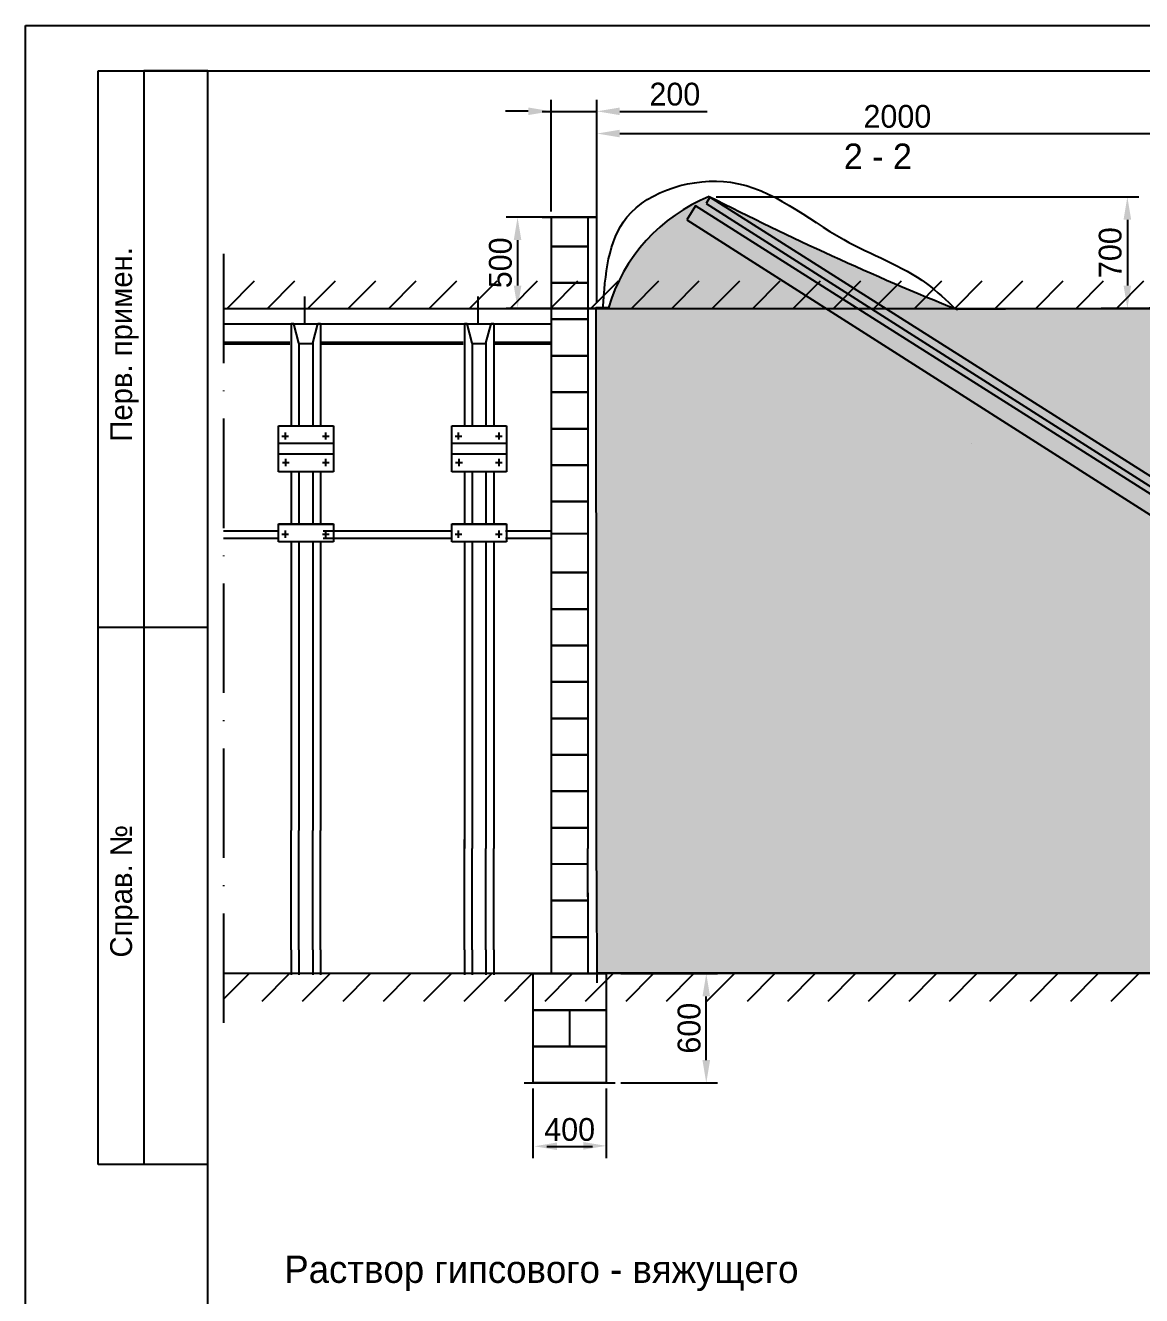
# Model space of a CAD drawing. Header units: millimetres. Extents: x -1985 to 969, y 203 to 500.
# Drawn here: x -1504.3 to -1381.9, y 360.3 to 499.7 of the extents above; entities that cross this region are included whole.
import ezdxf
from ezdxf.enums import TextEntityAlignment as Align

# ---------------------------------------------------------------- set-up
doc = ezdxf.new("R2010")
doc.units = ezdxf.units.MM
doc.header["$PDMODE"] = 1
doc.linetypes.add('ACAD_ISO10W100', pattern=[18, 12, -3, 0, -3])
doc.layers.add('надписи', color=7, linetype='Continuous')
doc.dimstyles.new('ISO-25', dxfattribs={"dimtxt": 2.5, "dimasz": 2.5, "dimexe": 1.25, "dimexo": 0.625, "dimtad": 1, "dimdec": 0, "dimlfac": 50, "dimtxsty": 'Standard', "dimcen": 2.5, "dimadec": 0, "dimazin": 0, "dimtfac": 1, "dimtdec": 0, "dimtmove": 0, "dimatfit": 3, "dimfxl": 0, "dimarcsym": 0})

# ---------------------------------------------------------------- blocks, each defined once
blk = doc.blocks.new('*D99')
at = {"layer": 'Defpoints', "color": 0}
for p in [(-1441.843012142057, 478.6409930187606), (-1450.350856932831, 468.6469590303391), (-1439.637087455263, 468.6469590303391)]:
    blk.add_point(p, dxfattribs=at)
at = {"layer": 'надписи', "color": 0, "lineweight": -2}
for p, q in [((-1442.468012142057, 478.6409930187606), (-1451.600856932831, 478.6409930187606)), ((-1450.350856932831, 476.1409930187606), (-1450.350856932831, 471.1469590303391)), ((-1440.262087455263, 468.6469590303391), (-1451.600856932831, 468.6469590303391))]:
    blk.add_line(p, q, dxfattribs=at)
at = {"layer": 'надписи', "color": 0}
for points in [[(-1450.767523599497, 476.1409930187606), (-1449.934190266164, 476.1409930187606), (-1450.350856932831, 478.6409930187606)], [(-1450.767523599497, 471.1469590303391), (-1449.934190266164, 471.1469590303391), (-1450.350856932831, 468.6469590303391)]]:
    blk.add_solid(points, dxfattribs=at)
at = {"layer": 'надписи', "color": 0, "insert": (-1452.225856932831, 473.6439760245496), "char_height": 2.5, "attachment_point": 5, "rotation": 90}
blk.add_mtext('500', dxfattribs=at)
blk = doc.blocks.new('*D104')
at = {"layer": 'Defpoints', "color": 0}
for p in [(-1439.637087455263, 395.6597405798821), (-1429.647516183325, 395.6597405798821), (-1439.637087455263, 383.6597405798821)]:
    blk.add_point(p, dxfattribs=at)
at = {"layer": 'надписи', "color": 0, "lineweight": -2}
for p, q in [((-1439.012087455263, 395.6597405798821), (-1428.397516183325, 395.6597405798821)), ((-1429.647516183325, 386.1597405798821), (-1429.647516183325, 393.1597405798821)), ((-1439.012087455263, 383.6597405798821), (-1428.397516183325, 383.6597405798821))]:
    blk.add_line(p, q, dxfattribs=at)
at = {"layer": 'надписи', "color": 0}
for points in [[(-1430.064182849992, 393.1597405798821), (-1429.230849516658, 393.1597405798821), (-1429.647516183325, 395.6597405798821)], [(-1430.064182849992, 386.1597405798821), (-1429.230849516658, 386.1597405798821), (-1429.647516183325, 383.6597405798821)]]:
    blk.add_solid(points, dxfattribs=at)
at = {"layer": 'надписи', "color": 0, "insert": (-1431.522516183325, 389.6597405798819), "char_height": 2.5, "attachment_point": 5, "rotation": 90}
blk.add_mtext('600', dxfattribs=at)
blk = doc.blocks.new('*D100')
at = {"layer": 'Defpoints', "color": 0}
for p in [(-1429.186545348415, 480.8777518146535), (-1409.157357393304, 468.6469590303391), (-1383.447237414925, 468.646959030339)]:
    blk.add_point(p, dxfattribs=at)
at = {"layer": 'надписи', "color": 0, "lineweight": -2}
for p, q in [((-1428.561545348415, 480.8777518146535), (-1382.197237414925, 480.8777518146534)), ((-1383.447237414925, 478.3777518146534), (-1383.447237414925, 471.146959030339)), ((-1408.532357393304, 468.6469590303391), (-1382.197237414925, 468.646959030339))]:
    blk.add_line(p, q, dxfattribs=at)
at = {"layer": 'надписи', "color": 0}
for points in [[(-1383.863904081592, 478.3777518146534), (-1383.030570748259, 478.3777518146534), (-1383.447237414925, 480.8777518146534)], [(-1383.863904081592, 471.146959030339), (-1383.030570748259, 471.146959030339), (-1383.447237414925, 468.646959030339)]]:
    blk.add_solid(points, dxfattribs=at)
at = {"layer": 'надписи', "color": 0, "insert": (-1385.322237414925, 474.762355422496), "char_height": 2.5, "attachment_point": 5, "rotation": 90}
blk.add_mtext('700', dxfattribs=at)

msp = doc.modelspace()

# ---------------------------------------------------------------- hatches: boundary and pattern name
at = {"linetype": 'Continuous'}
h = msp.add_hatch(dxfattribs=at)
h.set_pattern_fill('ANSI31', scale=0.988, style=0)
h.set_pattern_definition([(45, (-1654.677562474707, 584.5538132875338), (-2.21812326190408, 2.218123261904081), [])])
h.paths.add_polyline_path([(-1482.619898148321, 471.6637230916035), (-1482.61988789202, 468.6469590303391), (-1310.220593402869, 468.6469590303391), (-1310.220603604865, 471.6477496780407)])
h.paths.add_polyline_path([(-1482.619639765848, 395.6637230676635), (-1482.619629509547, 392.6469590303392), (-1310.220335020396, 392.6469590303391), (-1310.220345222392, 395.6477496541004)])
at = {"layer": 'надписи'}
h = msp.add_hatch(color=254, dxfattribs=at)
h.set_gradient(color1=(133, 127, 122), color2=(173, 173, 173), rotation=90.00000000000003, centered=1, tint=0.9399999976158142, name='INVCURVED')
edge = h.paths.add_edge_path()
edge.add_line((-1441.692726650632, 409.3925226869707), (-1375.804630554715, 409.3925226869707))
edge.add_line((-1375.804630554715, 409.3925226869707), (-1375.804630554715, 423.4279912023962))
edge.add_line((-1375.804630554715, 423.4279912023962), (-1375.771450939983, 465.006210177788))
edge.add_line((-1375.771450939983, 465.006210177788), (-1375.771450939983, 468.7062102928458))
edge.add_line((-1375.771450939983, 468.7062102928458), (-1402.092739262539, 468.5086105895716))
edge.add_arc((-1275.017927965096, 782.8692698962232), 339.0731953221801, 242.9315340729857, 247.98983807991442, ccw=False)
edge.add_arc((-1422.120908850836, 463.2924653323663), 19.05472128137416, 112.1814357869248, 163.4940046327766)
edge.add_line((-1440.390385269545, 468.7062102928458), (-1441.765385269545, 468.7062102928458))
edge.add_line((-1441.765385269545, 468.7062102928458), (-1441.737967392699, 423.7643704511097))
edge.add_line((-1441.737967392699, 423.7643704511098), (-1441.692726650632, 409.3925226869707))
h.paths.add_polyline_path([(-1375.7963403551, 404.5044985342921), (-1441.677339774599, 404.5044985342921), (-1441.649710541907, 395.7273850751835), (-1375.771450939983, 395.7273850751835)])
h = msp.add_hatch(color=254, dxfattribs=at)
h.paths.add_polyline_path([(-1375.771450939983, 465.006210177788), (-1375.771450939983, 468.6469590303391), (-1383.664021313684, 468.6469590303391), (-1402.092739262539, 468.5086105895716, -0.0002718136340611654), (-1402.434454130649, 468.6469590303391), (-1409.991378514912, 468.6469590303391), (-1375.785846731644, 446.9664775631664)])
h.paths.add_polyline_path([(-1431.766635852487, 478.3647155199415), (-1430.815567256906, 479.9039002475008), (-1413.055368473082, 468.6469590303391), (-1411.599421777594, 468.6469590303391), (-1429.6668068964, 480.1597608359372), (-1429.222695283343, 480.8899303341948, -7.629252182379737e-05), (-1429.314843162698, 480.9370030771607, 0.2285635979093463), (-1440.407838619095, 468.6469590303391), (-1416.51627975166, 468.6469590303391)])
h.paths.add_polyline_path([(-1429.222695283343, 480.8899303341946), (-1429.246221707568, 480.8512502437237), (-1409.991378514912, 468.6469590303391), (-1402.43445413065, 468.6469590303391, -0.02172632627117979)])
for color, points in [(190, [(-1429.6668068964, 480.1597608359372), (-1362.935295347443, 437.6374665692676), (-1362.398848774217, 438.481400852298), (-1429.246221707568, 480.8512502437235)]), (161, [(-1431.766635852487, 478.3647155199415), (-1365.045492484653, 435.8489985314496), (-1363.968194323556, 437.5340508560752), (-1430.815567256906, 479.9039002475008)]), (254, [(-1375.771450939983, 395.7273850751834), (-1375.796340355101, 404.5044985343484), (-1375.804630554715, 409.3925226869679), (-1375.804630554715, 423.4279912023962), (-1375.789255322285, 442.695085950516), (-1416.51627975166, 468.6469590303391), (-1441.765349121853, 468.6469590303391), (-1441.737967392699, 423.7643704511238), (-1441.737967392699, 411.356867759822), (-1441.737967392699, 409.3925226869659), (-1441.677339774599, 404.5044985343021), (-1441.649710541907, 395.7273850751835)])]:
    msp.add_hatch(color=color, dxfattribs=at).paths.add_polyline_path(points)

# ---------------------------------------------------------------- linework, layer by layer
at = {"color": 7}
for p, q in [((-1504.348057417965, 202.6970003346225), (-1504.348057417965, 499.6970003346225)), ((-1504.348057417965, 499.6970003346225), (-1084.348057417965, 499.6970003346225)), ((-1496.348057417965, 374.6970003346225), (-1496.348057417965, 494.6970003346225)), ((-1496.348057417965, 494.6970003346225), (-1484.348057417965, 494.6970003346225)), ((-1491.348057417965, 494.6970003346225), (-1491.348057417965, 374.6970003346225)), ((-1484.348057417965, 494.6970003346225), (-1491.348057417965, 494.6970003346225)), ((-1484.348057417965, 207.6970003346225), (-1484.348057417965, 494.6970003346225)), ((-1484.348057417965, 494.6970003346225), (-1089.348057417965, 494.6970003346225)), ((-1484.348057417965, 433.6426976709301), (-1496.348057417965, 433.6426976709301)), ((-1484.348057417965, 374.6970003346225), (-1496.348057417965, 374.6970003346225))]:
    msp.add_line(p, q, dxfattribs=at)
at = {"color": 12, "linetype": 'ACAD_ISO10W100'}
msp.add_line((-1482.619908290629, 474.6469571279301), (-1482.619619310245, 389.6469609188298), dxfattribs=at)
at = {"color": 7, "linetype": 'Continuous'}
for p, q in [((-1473.684787185363, 466.9469589060025), (-1473.684498204979, 469.9469588920842)), ((-1454.684787185363, 466.9469589060025), (-1454.684498204979, 469.9469588920842)), ((-1482.619887892019, 468.6469590303391), (-1310.220593402869, 468.6469590303391)), ((-1482.619882112411, 466.9469589060025), (-1473.684787185363, 466.9469589060025)), ((-1482.619882112411, 466.9469589060025), (-1481.220587623261, 466.9469589060025)), ((-1475.176332740433, 466.9371904746063), (-1475.176332740433, 462.446959030339)), ((-1474.89236441365, 466.9371904746063), (-1475.176332740433, 466.9371904746063)), ((-1474.334758513557, 464.8290896645256), (-1474.89236441365, 466.9371904746063)), ((-1474.684787185363, 466.9469589060025), (-1454.684787185363, 466.9469589060025)), ((-1473.684787185363, 466.9469589060025), (-1462.220587623261, 466.9469589060025)), ((-1472.818240466564, 464.8290896645256), (-1472.260634566471, 466.9371904746063)), ((-1471.956332740433, 466.9371904746063), (-1472.260634566471, 466.9371904746063)), ((-1471.956332740433, 466.9371904746063), (-1471.956332740433, 462.446959030339)), ((-1456.176332740433, 466.9371904746063), (-1456.176332740433, 462.446959030339)), ((-1455.89236441365, 466.9371904746063), (-1456.176332740433, 466.9371904746063)), ((-1455.334758513557, 464.8290896645256), (-1455.89236441365, 466.9371904746063)), ((-1455.684787185363, 466.9469589060025), (-1446.637087455263, 466.9469589060025)), ((-1454.684787185363, 466.9469589060025), (-1446.637087455263, 466.9469589060025)), ((-1453.818240466564, 464.8290896645256), (-1453.260634566471, 466.9371904746063)), ((-1452.956332740433, 466.9371904746063), (-1453.260634566471, 466.9371904746063)), ((-1452.956332740433, 466.9371904746063), (-1452.956332740433, 462.446959030339)), ((-1482.619875312872, 464.9469589152814), (-1475.334979838952, 464.9469589152814)), ((-1482.619875312872, 464.9469589152814), (-1481.220580823722, 464.9469589152814)), ((-1482.619874632918, 464.7469589162092), (-1475.334979838952, 464.7469589162092)), ((-1482.619874632919, 464.7469589162091), (-1481.220580143768, 464.7469589162091)), ((-1474.332353089022, 464.8371904746064), (-1474.332353089022, 462.446959030339)), ((-1472.816634399449, 464.8371904746064), (-1472.816634399449, 462.446959030339)), ((-1472.034979838952, 464.9469589152814), (-1462.220580823722, 464.9469589152814)), ((-1472.034979838952, 464.7469589162092), (-1462.220580143768, 464.7469589162091)), ((-1471.956332740433, 464.9469589152815), (-1456.334979838952, 464.9469589152814)), ((-1471.956332740433, 464.7469589162092), (-1456.334979838952, 464.7469589162092)), ((-1455.332353089022, 464.8371904746064), (-1455.332353089022, 462.446959030339)), ((-1453.816634399449, 464.8371904746064), (-1453.816634399449, 462.446959030339)), ((-1453.034979838952, 464.9469589152814), (-1446.637087455263, 464.9469589152814)), ((-1453.034979838952, 464.7469589162092), (-1446.637087455263, 464.7469589162092)), ((-1452.956332740433, 464.9469589152815), (-1446.637087455263, 464.9469589152814)), ((-1452.956332740433, 464.7469589162092), (-1446.637087455263, 464.7469589162092)), ((-1475.176332740433, 462.446959030339), (-1475.176332740433, 455.7673882739092)), ((-1474.332353089022, 462.446959030339), (-1474.332353089022, 455.7673882739092)), ((-1472.816634399449, 462.446959030339), (-1472.816634399449, 455.7673882739092)), ((-1471.956332740433, 462.446959030339), (-1471.956332740433, 455.7673882739092)), ((-1456.176332740433, 462.446959030339), (-1456.176332740433, 455.7673882739092)), ((-1455.332353089022, 462.446959030339), (-1455.332353089022, 455.7673882739092)), ((-1453.816634399449, 462.446959030339), (-1453.816634399449, 455.7673882739092)), ((-1452.956332740433, 462.446959030339), (-1452.956332740433, 455.7673882739092)), ((-1476.576332740433, 450.7273882739092), (-1476.576332740433, 455.7673882739092)), ((-1476.576332740433, 455.7673882739092), (-1470.556332740433, 455.7673882739092)), ((-1470.556332740433, 455.7673882739092), (-1470.556332740433, 450.7273882739092)), ((-1457.576332740433, 450.7273882739092), (-1457.576332740433, 455.7673882739092)), ((-1457.576332740433, 455.7673882739092), (-1451.556332740433, 455.7673882739092)), ((-1451.556332740433, 455.7673882739092), (-1451.556332740433, 450.7273882739092)), ((-1476.21336268124, 454.6438882986234), (-1475.471846270772, 454.6438882986234)), ((-1475.858724397973, 455.0377235807459), (-1475.858724397973, 454.2500530165011)), ((-1471.764264218433, 454.6438882986234), (-1471.022747807965, 454.6438882986234)), ((-1471.409625935165, 455.0377235807459), (-1471.409625935165, 454.2500530165011)), ((-1457.21336268124, 454.6438882986234), (-1456.471846270772, 454.6438882986234)), ((-1456.858724397973, 455.0377235807459), (-1456.858724397973, 454.2500530165011)), ((-1452.764264218433, 454.6438882986234), (-1452.022747807965, 454.6438882986234)), ((-1452.409625935165, 455.0377235807459), (-1452.409625935165, 454.2500530165011)), ((-1470.556332740433, 453.8073882739093), (-1476.576332740433, 453.8073882739093)), ((-1476.576332740433, 453.8073882739093), (-1476.576332740433, 453.8073882739093)), ((-1451.556332740433, 453.8073882739093), (-1457.576332740433, 453.8073882739093)), ((-1457.576332740433, 453.8073882739093), (-1457.576332740433, 453.8073882739093)), ((-1400.576332740433, 453.8073882739093), (-1400.576332740433, 453.8073882739093)), ((-1476.576332740433, 452.6873882739093), (-1470.556332740433, 452.6873882739093)), ((-1476.576332740433, 450.7273882739092), (-1476.576332740433, 452.6873882739093)), ((-1476.148882993373, 451.7295072109174), (-1475.407366582906, 451.7295072109174)), ((-1475.794244710106, 452.1233424930398), (-1475.794244710106, 451.3356719287949)), ((-1471.764264218433, 451.7295072109174), (-1471.022747807965, 451.7295072109174)), ((-1471.409625935165, 452.1233424930398), (-1471.409625935165, 451.3356719287949)), ((-1470.556332740433, 452.6873882739093), (-1470.556332740433, 450.7273882739092)), ((-1457.576332740433, 452.6873882739093), (-1451.556332740433, 452.6873882739093)), ((-1457.576332740433, 450.7273882739092), (-1457.576332740433, 452.6873882739093)), ((-1457.148882993373, 451.7295072109174), (-1456.407366582906, 451.7295072109174)), ((-1456.794244710106, 452.1233424930398), (-1456.794244710106, 451.3356719287949)), ((-1452.764264218433, 451.7295072109174), (-1452.022747807965, 451.7295072109174)), ((-1452.409625935165, 452.1233424930398), (-1452.409625935165, 451.3356719287949)), ((-1451.556332740433, 452.6873882739093), (-1451.556332740433, 450.7273882739092)), ((-1470.556332740433, 450.7273882739092), (-1476.576332740433, 450.7273882739092)), ((-1476.576332740433, 450.7273882739092), (-1476.576332740433, 450.7273882739092)), ((-1475.176332740433, 450.7273882739094), (-1475.176332740433, 444.9883340795317)), ((-1474.332353089022, 450.7273882739094), (-1474.332353089022, 444.9883340795317)), ((-1472.816634399449, 450.7273882739094), (-1472.816634399449, 444.9883340795317)), ((-1471.956332740433, 450.7273882739094), (-1471.956332740433, 444.9883340795317)), ((-1451.556332740433, 450.7273882739092), (-1457.576332740433, 450.7273882739092)), ((-1457.576332740433, 450.7273882739092), (-1457.576332740433, 450.7273882739092)), ((-1456.176332740433, 450.7273882739094), (-1456.176332740433, 444.9883340795317)), ((-1455.332353089022, 450.7273882739094), (-1455.332353089022, 444.9883340795317)), ((-1453.816634399449, 450.7273882739094), (-1453.816634399449, 444.9883340795317)), ((-1452.956332740433, 450.7273882739094), (-1452.956332740433, 444.9883340795317)), ((-1476.576332740433, 444.9883340795317), (-1470.556332740433, 444.9883340795317)), ((-1476.576332740433, 443.0283340795316), (-1476.576332740433, 444.9883340795317)), ((-1476.576332740433, 444.9873882739092), (-1470.556332740433, 444.9873882739092)), ((-1476.576332740433, 443.0273882739093), (-1476.576332740433, 444.9873882739092)), ((-1470.556332740433, 444.9883340795317), (-1470.556332740433, 443.0283340795316)), ((-1470.556332740433, 444.9873882739092), (-1470.556332740433, 443.0273882739093)), ((-1457.576332740433, 444.9883340795317), (-1451.556332740433, 444.9883340795317)), ((-1457.576332740433, 443.0283340795316), (-1457.576332740433, 444.9883340795317)), ((-1457.576332740433, 444.9873882739092), (-1451.556332740433, 444.9873882739092)), ((-1457.576332740433, 443.0273882739093), (-1457.576332740433, 444.9873882739092)), ((-1451.556332740433, 444.9883340795317), (-1451.556332740433, 443.0283340795316)), ((-1451.556332740433, 444.9873882739092), (-1451.556332740433, 443.0273882739093)), ((-1482.619804937647, 444.2469590113175), (-1476.686973803604, 444.2469590113175)), ((-1482.619804937647, 444.2469590113174), (-1481.220510448496, 444.2469590113174)), ((-1482.619802217831, 443.4469590150289), (-1476.686973803604, 443.4469590150289)), ((-1482.619802217831, 443.4469590150289), (-1481.220507728681, 443.4469590150289)), ((-1476.21336268124, 443.8648341042459), (-1475.471846270772, 443.8648341042459)), ((-1475.858724397973, 444.2586693863683), (-1475.858724397973, 443.4709988221234)), ((-1471.764264218433, 443.8648341042459), (-1471.022747807965, 443.8648341042459)), ((-1471.686973803604, 444.2469590113175), (-1457.686973803604, 444.2469590113175)), ((-1471.686973803604, 443.4469590150289), (-1457.686973803604, 443.4469590150289)), ((-1471.409625935165, 444.2586693863683), (-1471.409625935165, 443.4709988221234)), ((-1470.686973803604, 444.2469590113175), (-1462.220510448496, 444.2469590113174)), ((-1470.686973803604, 443.4469590150289), (-1462.220507728681, 443.4469590150289)), ((-1457.21336268124, 443.8648341042459), (-1456.471846270772, 443.8648341042459)), ((-1456.858724397973, 444.2586693863683), (-1456.858724397973, 443.4709988221234)), ((-1452.764264218433, 443.8648341042459), (-1452.022747807965, 443.8648341042459)), ((-1452.409625935165, 444.2586693863683), (-1452.409625935165, 443.4709988221234)), ((-1451.686973803604, 444.2469590113175), (-1446.637087455263, 444.2469590113174)), ((-1451.686973803604, 443.4469590150289), (-1446.637087455263, 443.4469590150289)), ((-1451.556332740433, 444.2469590113175), (-1446.637087455263, 444.2469590113175)), ((-1451.556332740433, 443.4469590150289), (-1446.637087455263, 443.4469590150289)), ((-1470.556332740433, 443.0283340795316), (-1476.576332740433, 443.0283340795316)), ((-1470.556332740433, 443.0273882739093), (-1476.576332740433, 443.0273882739093)), ((-1475.176332740433, 443.0283340795316), (-1475.176332740433, 411.3567707329698)), ((-1474.332353089022, 443.0283340795316), (-1474.332353089022, 411.356773602306)), ((-1472.816634399449, 443.0283340795316), (-1472.816634399449, 411.3567787553999)), ((-1471.956332740433, 443.0283340795316), (-1471.956332740433, 411.3567816802272)), ((-1451.556332740433, 443.0283340795316), (-1457.576332740433, 443.0283340795316)), ((-1451.556332740433, 443.0273882739093), (-1457.576332740433, 443.0273882739093)), ((-1456.176332740433, 443.0283340795316), (-1456.176332740433, 411.356835328588)), ((-1455.332353089022, 443.0283340795316), (-1455.332353089022, 411.3568381979242)), ((-1453.816634399449, 443.0283340795316), (-1453.816634399449, 411.3568433510181)), ((-1452.956332740433, 443.0283340795316), (-1452.956332740433, 411.3568462758454)), ((-1475.176332740433, 398.2500719294512), (-1475.176332740433, 395.5344230077253)), ((-1474.332353089022, 398.2500747987874), (-1474.332353089022, 395.5344230077253)), ((-1472.816634399449, 398.2500799518814), (-1472.816634399449, 395.5344230077253)), ((-1471.956332740433, 398.2500828767086), (-1471.956332740433, 395.5344230077253)), ((-1456.176332740433, 398.2501365250694), (-1456.176332740433, 395.5344230077253)), ((-1455.332353089022, 398.2501393944056), (-1455.332353089022, 395.5344230077253)), ((-1453.816634399449, 398.2501445474996), (-1453.816634399449, 395.5344230077253)), ((-1452.956332740433, 398.2501474723268), (-1452.956332740433, 395.5344230077253)), ((-1310.220345222392, 395.6477496541006), (-1482.619639765849, 395.6637230676636))]:
    msp.add_line(p, q, dxfattribs=at)
for points in [[(-1474.346390344389, 464.8075591756058), (-1472.833224930177, 464.8075591756058)], [(-1455.346390344389, 464.8075591756058), (-1453.833224930177, 464.8075591756058)]]:
    msp.add_lwpolyline(points, dxfattribs=at)
at = {"layer": 'надписи', "color": 244}
for p, q in [((-1446.676326267548, 479.286734247481), (-1446.676326267548, 491.5154899801055)), ((-1441.637087455264, 479.2861783259407), (-1441.637087455264, 491.5154899801055)), ((-1449.179940715608, 490.2742333388335), (-1451.679940715608, 490.2742333388335)), ((-1447.637087455263, 490.2654899801055), (-1441.637087455264, 490.2654899801055)), ((-1439.137087455264, 490.2654899801055), (-1429.55375412193, 490.2654899801055)), ((-1448.692129905818, 383.0356671157827), (-1448.692129905818, 375.4120623992058)), ((-1440.627039060665, 383.0347405798821), (-1440.627039060665, 375.4120623992058)), ((-1442.137087455263, 376.6620623992058), (-1447.137087455263, 376.6620623992058))]:
    msp.add_line(p, q, dxfattribs=at)
at = {"layer": 'надписи', "color": 1}
msp.add_line((-1441.637087455264, 469.2719590303391), (-1441.637087455264, 489.0792380980647), dxfattribs=at)
at = {"layer": 'надписи'}
for p, q in [((-1439.137087455264, 487.8292380980647), (-1378.227280396396, 487.8292380980647)), ((-1447.637087455263, 478.661734247481), (-1441.637087455264, 478.6611783259407)), ((-1446.637087455263, 447.4469590150289), (-1442.637087455263, 447.4469590150289)), ((-1446.637087455263, 443.4469590150289), (-1446.637087455263, 447.4469590150289)), ((-1442.637087455263, 447.4469590150289), (-1442.637087455263, 443.4469590150289)), ((-1446.637087455263, 443.9431059717626), (-1442.637087455263, 443.9431059717626)), ((-1446.637087455263, 439.6606671157827), (-1446.637087455263, 443.6606671157827)), ((-1442.637087455263, 443.6606671157827), (-1442.637087455263, 439.6606671157827)), ((-1442.637087455263, 439.6606671157827), (-1446.637087455263, 439.6606671157827)), ((-1441.737967392699, 423.7643704511238), (-1441.737967392699, 411.356867759822)), ((-1475.176332740433, 398.2500719294512), (-1475.176332740433, 411.3567707329698)), ((-1474.332353089022, 398.2500747987874), (-1474.332353089022, 411.356773602306)), ((-1472.816634399449, 398.2500799518814), (-1472.816634399449, 411.3567787553999)), ((-1471.956332740433, 398.2500828767086), (-1471.956332740433, 411.3567816802272)), ((-1456.176332740433, 411.356835328588), (-1456.176332740433, 409.3925226869707)), ((-1455.332353089022, 411.3568381979242), (-1455.332353089022, 409.3925226869707)), ((-1453.816634399449, 411.3568433510181), (-1453.816634399449, 409.3925226869707)), ((-1452.956332740433, 411.3568462758454), (-1452.956332740433, 409.3925226869707)), ((-1446.637087455263, 411.6606671157827), (-1442.637087455263, 411.6606671157827)), ((-1446.637087455263, 409.3925226869707), (-1446.637087455263, 411.6606671157827)), ((-1442.637087455263, 411.6606671157827), (-1442.637087455263, 409.3925226869707)), ((-1441.737967392699, 411.356867759822), (-1441.737967392699, 409.3925226869707)), ((-1456.176332740433, 404.5044985342921), (-1456.176332740433, 410.3746790077793)), ((-1455.332353089022, 404.5044985342921), (-1455.332353089022, 409.3925226869707)), ((-1453.816634399449, 404.5044985342921), (-1453.816634399449, 409.3925226869707)), ((-1452.956332740433, 404.5044985342921), (-1452.956332740433, 409.3925226869707)), ((-1446.637087455263, 404.5044985342921), (-1446.637087455263, 409.3925226869707)), ((-1442.637087455263, 404.0820336568365), (-1442.637087455263, 409.3925226869707)), ((-1441.737967392699, 409.3925226869707), (-1441.677339774599, 404.5044985342921)), ((-1446.637087455263, 407.7173855839937), (-1442.637087455263, 407.7173855839937)), ((-1456.176332740433, 398.2501365250694), (-1456.176332740433, 404.5044985342921)), ((-1455.332353089022, 398.2501393944056), (-1455.332353089022, 404.5044985342921)), ((-1453.816634399449, 398.2501445474996), (-1453.816634399449, 404.5044985342921)), ((-1452.956332740433, 398.2501474723268), (-1452.956332740433, 404.5044985342921)), ((-1446.637087455263, 403.6595687793809), (-1446.637087455263, 404.5044985342921)), ((-1442.637087455263, 404.5044985342921), (-1442.637087455263, 403.6595687793809)), ((-1442.637087455263, 403.6595687793809), (-1446.637087455263, 403.6595687793809)), ((-1449.637087455263, 383.6606671157827), (-1439.637087455263, 383.6597405798821))]:
    msp.add_line(p, q, dxfattribs=at)
at = {"layer": 'надписи', "color": 7}
for p, q in [((-1441.637087455264, 478.6611783259407), (-1442.637087455263, 478.6611783259407)), ((-1442.637087455263, 404.5044985342921), (-1442.637087455263, 395.6681338126768)), ((-1442.637087455263, 395.6681338126768), (-1441.649710541907, 395.7273850751835)), ((-1441.649710541907, 395.7273850751835), (-1441.649710541907, 394.6314526478609))]:
    msp.add_line(p, q, dxfattribs=at)
msp.add_lwpolyline([(-1429.6668068964, 480.1597608359372), (-1362.935295347443, 437.6374665692676), (-1362.398848774217, 438.481400852298), (-1429.246221707568, 480.8512502437235)], close=True, dxfattribs=at)
at = {"layer": 'надписи'}
msp.add_lwpolyline([(-1431.766635852487, 478.3647155199415), (-1365.045492484653, 435.8489985314496), (-1363.968194323556, 437.5340508560752), (-1430.815567256906, 479.9039002475008)], close=True, dxfattribs=at)
for points in [[(-1446.637087455263, 478.661641593891), (-1442.637087455263, 478.6612709795307), (-1442.637087455263, 475.4469590150289), (-1446.637087455263, 475.4469590150289), (-1446.637087455263, 478.661641593891)], [(-1446.637087455263, 475.4469590150289), (-1442.637087455263, 475.4469590150289), (-1442.637087455263, 471.4469590150289), (-1446.637087455263, 471.4469590150289), (-1446.637087455263, 475.4469590150289)], [(-1446.637087455263, 471.4469590150289), (-1442.637087455263, 471.4469590150289), (-1442.637087455263, 467.4469590150289), (-1446.637087455263, 467.4469590150289), (-1446.637087455263, 471.4469590150289)], [(-1440.390385269545, 468.7062102928458), (-1441.765385269545, 468.7062102928458), (-1441.737967392699, 423.7643704511238)], [(-1375.804630554715, 409.3925226869707), (-1375.804630554715, 423.4279912023962), (-1375.771450939983, 465.006210177788), (-1375.771450939983, 468.7062102928458), (-1402.092739262539, 468.5086105895716)], [(-1446.637087455263, 467.4469590150289), (-1442.637087455263, 467.4469590150289), (-1442.637087455263, 463.4469590150289), (-1446.637087455263, 463.4469590150289), (-1446.637087455263, 467.4469590150289)], [(-1446.637087455263, 463.4469590150289), (-1442.637087455263, 463.4469590150289), (-1442.637087455263, 459.4469590150289), (-1446.637087455263, 459.4469590150289), (-1446.637087455263, 463.4469590150289)], [(-1446.637087455263, 459.4469590150289), (-1442.637087455263, 459.4469590150289), (-1442.637087455263, 455.4469590150289), (-1446.637087455263, 455.4469590150289), (-1446.637087455263, 459.4469590150289)], [(-1446.637087455263, 455.4469590150289), (-1442.637087455263, 455.4469590150289), (-1442.637087455263, 451.4469590150289), (-1446.637087455263, 451.4469590150289), (-1446.637087455263, 455.4469590150289)], [(-1446.637087455263, 451.4469590150289), (-1442.637087455263, 451.4469590150289), (-1442.637087455263, 447.4469590150289), (-1446.637087455263, 447.4469590150289), (-1446.637087455263, 451.4469590150289)], [(-1446.637087455263, 439.6606671157827), (-1442.637087455263, 439.6606671157827), (-1442.637087455263, 435.6606671157827), (-1446.637087455263, 435.6606671157827), (-1446.637087455263, 439.6606671157827)], [(-1446.637087455263, 435.6606671157827), (-1442.637087455263, 435.6606671157827), (-1442.637087455263, 431.6606671157827), (-1446.637087455263, 431.6606671157827), (-1446.637087455263, 435.6606671157827)], [(-1446.637087455263, 427.6606671157827), (-1442.637087455263, 427.6606671157827), (-1442.637087455263, 423.6606671157827), (-1446.637087455263, 423.6606671157827), (-1446.637087455263, 427.6606671157827)], [(-1446.637087455263, 423.6606671157827), (-1442.637087455263, 423.6606671157827), (-1442.637087455263, 419.6606671157827), (-1446.637087455263, 419.6606671157827), (-1446.637087455263, 423.6606671157827)], [(-1446.637087455263, 419.6606671157827), (-1442.637087455263, 419.6606671157827), (-1442.637087455263, 415.6606671157827), (-1446.637087455263, 415.6606671157827), (-1446.637087455263, 419.6606671157827)], [(-1446.637087455263, 415.6606671157827), (-1442.637087455263, 415.6606671157827), (-1442.637087455263, 411.6606671157827), (-1446.637087455263, 411.6606671157827), (-1446.637087455263, 415.6606671157827)], [(-1441.677339774599, 404.5044985342921), (-1441.649710541907, 395.7273850751835), (-1375.771450939983, 395.7273850751835), (-1375.796340355101, 404.5044985342921)], [(-1446.637087455263, 403.6595687793809), (-1442.637087455263, 403.6595687793809), (-1442.637087455263, 399.6595687793809), (-1446.637087455263, 399.6595687793809), (-1446.637087455263, 403.6595687793809)], [(-1446.637087455263, 399.6595687793809), (-1442.637087455263, 399.6595687793809), (-1442.637087455263, 395.6595687793809), (-1446.637087455263, 395.6595687793809), (-1446.637087455263, 399.6595687793809)], [(-1448.637087455263, 395.6606671157827), (-1440.637087455263, 395.6606671157827), (-1440.637087455263, 391.6606671157827), (-1448.637087455263, 391.6606671157827), (-1448.637087455263, 395.6606671157827)], [(-1448.637087455263, 391.6606671157827), (-1440.637087455263, 391.6606671157827), (-1440.637087455263, 387.6606671157827), (-1448.637087455263, 387.6606671157827), (-1448.637087455263, 391.6606671157827)], [(-1448.637087455263, 391.6606671157827), (-1444.637087455263, 391.6606671157827), (-1444.637087455263, 387.6606671157827), (-1448.637087455263, 387.6606671157827), (-1448.637087455263, 391.6606671157827)], [(-1448.637087455263, 387.6606671157827), (-1440.637087455263, 387.6606671157827), (-1440.637087455263, 383.6606671157827), (-1448.637087455263, 383.6606671157827), (-1448.637087455263, 387.6606671157827)]]:
    msp.add_lwpolyline(points, dxfattribs=at)
at = {"layer": 'надписи', "color": 7}
msp.add_lwpolyline([(-1446.637087455263, 431.6606671157827), (-1442.637087455263, 431.6606671157827), (-1442.637087455263, 427.6606671157827), (-1446.637087455263, 427.6606671157827), (-1446.637087455263, 431.6606671157827)], dxfattribs=at)
at = {"layer": 'надписи'}
msp.add_arc((-1422.120908850837, 463.2924653323652), 19.0547212813741, 112.1814357869201, 163.4940046327729, dxfattribs=at)
at = {"layer": 'надписи', "color": 7}
msp.add_arc((-1275.017927965092, 782.8692698962207), 339.0731953221797, 242.9315340729849, 247.9898380799138, dxfattribs=at)
at = {"layer": 'надписи', "color": 7, "start_tangent": (0.2678738673730457, 0.9634539901721348)}
msp.add_spline([(-1440.990858366605, 468.6158650214516), (-1438.347970878919, 478.6494854572989), (-1426.983573728076, 482.4781046079756), (-1414.569792433942, 476.1975625286555), (-1405.474225592962, 471.3622170777039), (-1402.272615097531, 468.5498552410613)], degree=3, dxfattribs=at)
at = {"layer": 'надписи', "color": 244}
for points in [[(-1449.179940715608, 490.6909000055002), (-1449.179940715608, 489.8575666721669), (-1446.679940715608, 490.2742333388335)], [(-1439.137087455264, 490.6821566467722), (-1439.137087455264, 489.8488233134388), (-1441.637087455264, 490.2654899801055)], [(-1390.32778091508, 466.4820062522501), (-1391.160542770774, 466.5128629556776), (-1390.836731953209, 463.9991490368834)], [(-1446.012147798109, 377.1237067094041), (-1446.012147798109, 376.2903733760707), (-1448.512147798109, 376.7070400427374)], [(-1443.127039060665, 377.1686843529366), (-1443.127039060665, 376.3353510196033), (-1440.627039060665, 376.7520176862699)]]:
    msp.add_solid(points, dxfattribs=at)
at = {"layer": 'надписи'}
msp.add_solid([(-1439.137087455264, 488.2459047647314), (-1439.137087455264, 487.412571431398), (-1441.637087455264, 487.8292380980647)], dxfattribs=at)

# ---------------------------------------------------------------- texts
msp.add_text('2 - 2', height=2.794167786801654).set_placement((-1414.559814659434, 483.9399675279232))
at = {"color": 7}
for s, p in [('Перв. примен.', (-1492.648057417965, 464.6970003346225)), ('Справ. №', (-1492.648057417965, 404.6970003346225))]:
    msp.add_text(s, height=2.4, rotation=90, dxfattribs=at).set_placement(p, align=Align.CENTER)
at = {"layer": 'надписи', "color": 244, "char_height": 2.5, "attachment_point": 5}
for s, insert in [('200', (-1433.095420788597, 492.1404899801055)), ('400', (-1444.637087455263, 378.5370623992058))]:
    msp.add_mtext(s, dxfattribs=dict(at, insert=insert))
at = {"layer": 'надписи', "insert": (-1408.68218392583, 489.7042380980647), "char_height": 2.5, "attachment_point": 5}
msp.add_mtext('2000', dxfattribs=at)
at = {"layer": 'надписи', "insert": (-1447.735960486439, 364.7166947564579), "char_height": 3, "width": 72.46119416947352, "attachment_point": 2}
msp.add_mtext('{\\C152;Раствор гипсового - вяжущего}', dxfattribs=at)

# ---------------------------------------------------------------- dimensions: what is measured, and where the dimension line sits
at = {"layer": 'надписи', "color": 244}
dim = msp.add_linear_dim(base=(-1383.447237414925, 468.646959030339), p1=(-1429.186545348415, 480.8777518146535), p2=(-1409.157357393304, 468.6469590303391), angle=90, text='700', dimstyle='ISO-25', dxfattribs=at)
dim.commit()
dim.dimension.update_dxf_attribs({"geometry": '*D100', "text_midpoint": (-1385.322237414925, 474.762355422496)})
for base, p1, p2, picture, middle in [((-1450.350856932831, 468.6469590303391), (-1441.843012142057, 478.6409930187606), (-1439.637087455263, 468.6469590303391), '*D99', (-1452.225856932831, 473.6439760245496)), ((-1429.647516183325, 395.6597405798821), (-1439.637087455263, 383.6597405798821), (-1439.637087455263, 395.6597405798821), '*D104', (-1431.522516183325, 389.6597405798819))]:
    dim = msp.add_linear_dim(base=base, p1=p1, p2=p2, angle=90, dimstyle='ISO-25', dxfattribs=at)
    dim.commit()
    dim.dimension.update_dxf_attribs({"geometry": picture, "text_midpoint": middle})

doc.saveas('drawing.dxf')
